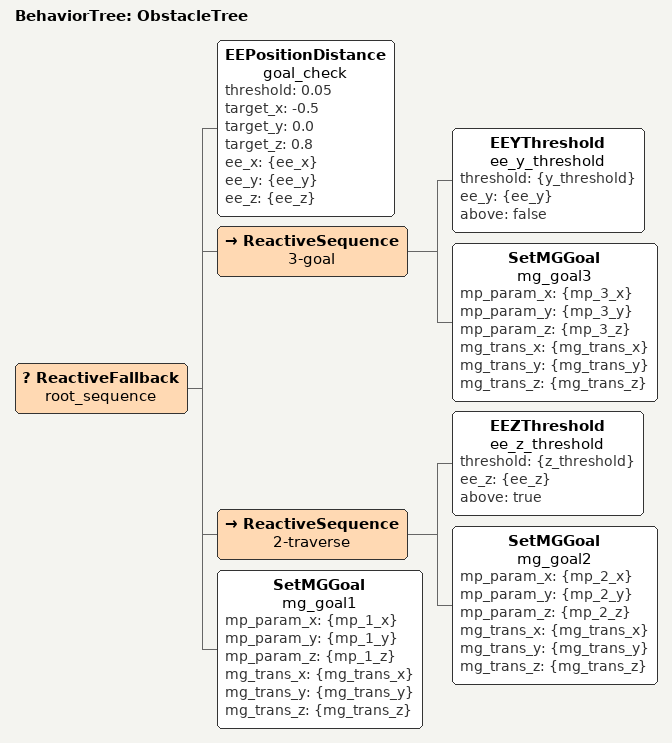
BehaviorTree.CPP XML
<root main_tree_to_execute = "ObstacleTree">
    <BehaviorTree ID="ObstacleTree">
        <ReactiveFallback name="root_sequence">
            <EEPositionDistance name="goal_check"
                    threshold="0.05"
                    target_x="-0.5"
                    target_y="0.0"
                    target_z="0.8"
                    ee_x="{ee_x}"
                    ee_y="{ee_y}"
                    ee_z="{ee_z}"/>
            <ReactiveSequence name="3-goal">
                <EEYThreshold   name="ee_y_threshold" threshold="{y_threshold}" ee_y="{ee_y}" above="false"/>
                <SetMGGoal   name="mg_goal3"
                    mp_param_x="{mp_3_x}"
                    mp_param_y="{mp_3_y}"
                    mp_param_z="{mp_3_z}"
                    mg_trans_x="{mg_trans_x}"
                    mg_trans_y="{mg_trans_y}"
                    mg_trans_z="{mg_trans_z}"/>
            </ReactiveSequence>
            <ReactiveSequence name="2-traverse">
                <EEZThreshold   name="ee_z_threshold" threshold="{z_threshold}" ee_z="{ee_z}" above="true"/>
                <SetMGGoal   name="mg_goal2"
                    mp_param_x="{mp_2_x}"
                    mp_param_y="{mp_2_y}"
                    mp_param_z="{mp_2_z}"
                    mg_trans_x="{mg_trans_x}"
                    mg_trans_y="{mg_trans_y}"
                    mg_trans_z="{mg_trans_z}"/>
            </ReactiveSequence>
            <SetMGGoal   name="mg_goal1"
                    mp_param_x="{mp_1_x}"
                    mp_param_y="{mp_1_y}"
                    mp_param_z="{mp_1_z}"
                    mg_trans_x="{mg_trans_x}"
                    mg_trans_y="{mg_trans_y}"
                    mg_trans_z="{mg_trans_z}"/>
        </ReactiveFallback>
    </BehaviorTree>
</root>
